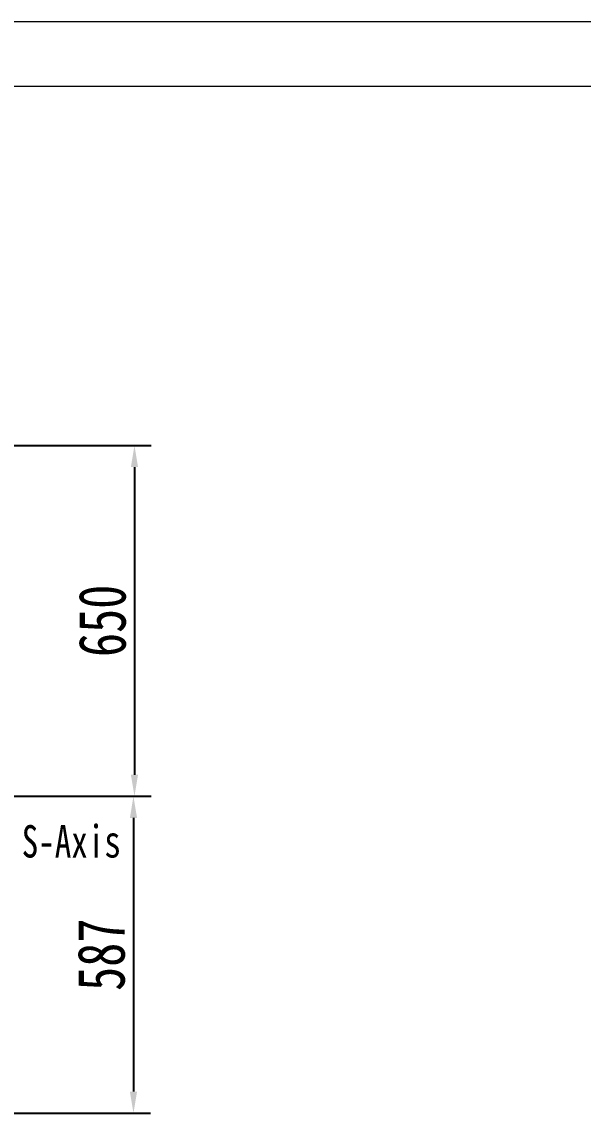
# Model space of a CAD drawing. Header units: millimetres. Extents: x 8 to 22425, y -1213 to 4973.
# Drawn here: x 18372 to 19412, y 2951 to 4973 of the extents above; entities that cross this region are included whole.
import ezdxf

# ---------------------------------------------------------------- set-up
doc = ezdxf.new("R2010")
doc.units = ezdxf.units.MM
doc.header["$PDSIZE"] = -1
doc.layers.add('文字层', color=7, linetype='Continuous', lineweight=25)
doc.styles.get("Standard").update_dxf_attribs({"font": 'hyswlongfangsong.ttf'})
doc.dimstyles.new('ISO-25', dxfattribs={"dimscale": 25, "dimtxt": 3.5, "dimasz": 1.6, "dimexe": 1.25, "dimexo": 0.625, "dimtad": 1, "dimdec": 0, "dimzin": 9, "dimdsep": 46, "dimtxsty": 'Standard', "dimcen": 2.5, "dimadec": 0, "dimazin": 2, "dimtfac": 1, "dimtdec": 0, "dimtofl": 0, "dimtmove": 0, "dimatfit": 3, "dimfxl": 1, "dimarcsym": 0})

# ---------------------------------------------------------------- blocks, each defined once
blk = doc.blocks.new('*D142')
at = {"color": 0, "lineweight": -2, "transparency": 16777216}
for p, q in [((17848.1, 4188), (18611.8, 4188)), ((18580.6, 4148), (18580.6, 3578)), ((17848.1, 3538), (18611.8, 3538))]:
    blk.add_line(p, q, dxfattribs=at)
at = {"color": 0, "transparency": 16777216}
for points in [[(18573.9, 4148), (18587.2, 4148), (18580.6, 4188)], [(18573.9, 3578), (18587.2, 3578), (18580.6, 3538)]]:
    blk.add_solid(points, dxfattribs=at)
at = {"layer": 'Defpoints', "color": 0, "transparency": 16777216}
for p in [(17832.5, 4188), (17832.5, 3538), (18580.6, 3538)]:
    blk.add_point(p, dxfattribs=at)
at = {"color": 0, "transparency": 16777216, "insert": (18521.2, 3863), "char_height": 87.5, "attachment_point": 5, "rotation": 90}
blk.add_mtext('650', dxfattribs=at)
blk = doc.blocks.new('*D174')
at = {"color": 0, "lineweight": -2, "transparency": 16777216}
for p, q in [((17848.1, 3538), (18610, 3538)), ((18578.7, 3498), (18578.7, 2991)), ((18124.6, 2951), (18610, 2951))]:
    blk.add_line(p, q, dxfattribs=at)
at = {"color": 0, "transparency": 16777216}
for points in [[(18572.1, 3498), (18585.4, 3498), (18578.7, 3538)], [(18572.1, 2991), (18585.4, 2991), (18578.7, 2951)]]:
    blk.add_solid(points, dxfattribs=at)
at = {"layer": 'Defpoints', "color": 0, "transparency": 16777216}
for p in [(17832.5, 3538), (18109, 2951), (18578.7, 2951)]:
    blk.add_point(p, dxfattribs=at)
at = {"color": 0, "transparency": 16777216, "insert": (18519.3, 3244.5), "char_height": 87.5, "attachment_point": 5, "rotation": 90}
blk.add_mtext('587', dxfattribs=at)

msp = doc.modelspace()

# ---------------------------------------------------------------- linework, layer by layer
at = {"color": 0, "linetype": 'Continuous', "lineweight": 0}
msp.add_line((22425.2, 4972.7), (15320.6, 4972.7), dxfattribs=at)
at = {"color": 0, "linetype": 'Continuous', "lineweight": 15}
msp.add_line((22305.6, 4853.1), (15440.3, 4853.1), dxfattribs=at)

# ---------------------------------------------------------------- texts
at = {"layer": '文字层', "linetype": 'Continuous', "lineweight": 15, "insert": (18371.6, 3484.6), "char_height": 60, "attachment_point": 1}
msp.add_mtext('S-Axis', dxfattribs=at)

# ---------------------------------------------------------------- dimensions: what is measured, and where the dimension line sits
for base, p1, p2, angle, picture, middle, dimtype in [((18580.6, 3538), (17832.5, 4188), (17832.5, 3538), 270, '*D142', (18580.6, 3863), 161), ((18578.7, 2951), (17832.5, 3538), (18109, 2951), 90, '*D174', (18578.7, 3244.5), 160)]:
    dim = msp.add_linear_dim(base=base, p1=p1, p2=p2, angle=angle, dimstyle='ISO-25')
    dim.commit()
    dim.dimension.update_dxf_attribs({"geometry": picture, "text_midpoint": middle, "dimtype": dimtype})

doc.saveas('drawing.dxf')
